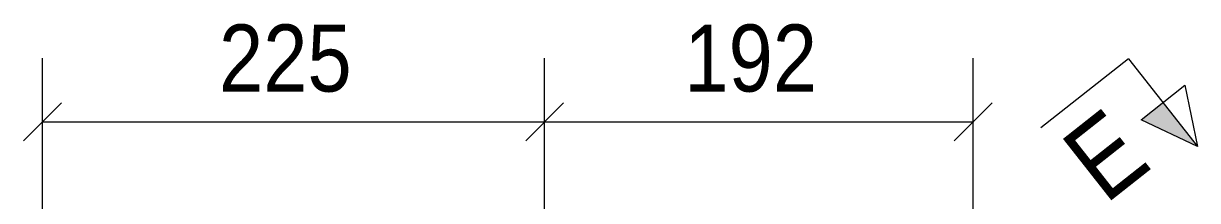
# Model space of a CAD drawing. Header units: millimetres. Extents: x 2 to 579, y 1 to 825.
# Drawn here: x 284.6 to 337.2, y 724.6 to 732.5 of the extents above; entities that cross this region are included whole.
import ezdxf

# ---------------------------------------------------------------- set-up
doc = ezdxf.new("R2010")
doc.units = ezdxf.units.MM
doc.linetypes.add('XKITLINE00', pattern=[0])
doc.layers.add('Dimensions', color=7, linetype='Continuous', lineweight=0)
doc.layers.add('Section', color=6, linetype='Continuous', lineweight=0)
doc.styles.add('ARIAL', font='ARIAL.TTF')

# ---------------------------------------------------------------- blocks, each defined once
blk = doc.blocks.new('*A135')
at = {"layer": 'Dimensions', "color": 7, "linetype": 'XKITLINE00', "lineweight": 0}
for p, q in [((285.4, 680.861), (285.4, 730.984)), ((307.9, 697.099), (307.9, 730.984)), ((286.249, 728.982), (284.551, 727.285)), ((308.749, 728.982), (307.052, 727.285)), ((285.4, 728.134), (307.9, 728.134))]:
    blk.add_line(p, q, dxfattribs=at)
at = {"layer": 'Dimensions', "color": 3}
for p in [(285.4, 728.134), (307.9, 728.134)]:
    blk.add_point(p, dxfattribs=at)
at = {"layer": 'Dimensions', "color": 3, "style": 'ARIAL', "width": 0.85}
blk.add_text('225', height=3, dxfattribs=at).set_placement((293.312, 729.484))
blk = doc.blocks.new('*A136')
at = {"layer": 'Dimensions', "color": 7, "linetype": 'XKITLINE00', "lineweight": 0}
for p, q in [((307.9, 697.099), (307.9, 730.984)), ((327.102, 717.227), (327.102, 730.984)), ((308.749, 728.982), (307.052, 727.285)), ((327.95, 728.982), (326.253, 727.285)), ((307.9, 728.134), (327.102, 728.134))]:
    blk.add_line(p, q, dxfattribs=at)
at = {"layer": 'Dimensions', "color": 3}
for p in [(307.9, 728.134), (327.102, 728.134)]:
    blk.add_point(p, dxfattribs=at)
at = {"layer": 'Dimensions', "color": 3, "style": 'ARIAL', "width": 0.85}
blk.add_text('192', height=3, dxfattribs=at).set_placement((314.163, 729.484))
blk = doc.blocks.new('*A147')
at = {"layer": 'Section'}
blk.add_hatch(color=3, dxfattribs=at).paths.add_polyline_path([(335.604, 728.989), (337.152, 727.026), (334.623, 728.216)], flags=17)
at = {"layer": 'Section', "color": 1, "linetype": 'XKITLINE00', "lineweight": 0}
for q in [(330.13, 727.857), (337.152, 727.026)]:
    blk.add_line((334.057, 730.953), q, dxfattribs=at)
at = {"layer": 'Section', "color": 3, "linetype": 'XKITLINE00', "lineweight": 0}
for p, q in [((334.623, 728.216), (336.586, 729.763)), ((336.586, 729.763), (337.152, 727.026)), ((337.152, 727.026), (334.623, 728.216))]:
    blk.add_line(p, q, dxfattribs=at)
at = {"layer": 'Section', "color": 7, "style": 'ARIAL', "width": 0.85}
blk.add_text('E', height=3.5, rotation=38.2507, dxfattribs=at).set_placement((333.023, 724.408))

msp = doc.modelspace()

# ---------------------------------------------------------------- block references
at = {"lineweight": 0}
for name in ['*A135', '*A136', '*A147']:
    msp.add_blockref(name, (0, 0), dxfattribs=at)

doc.saveas('drawing.dxf')
